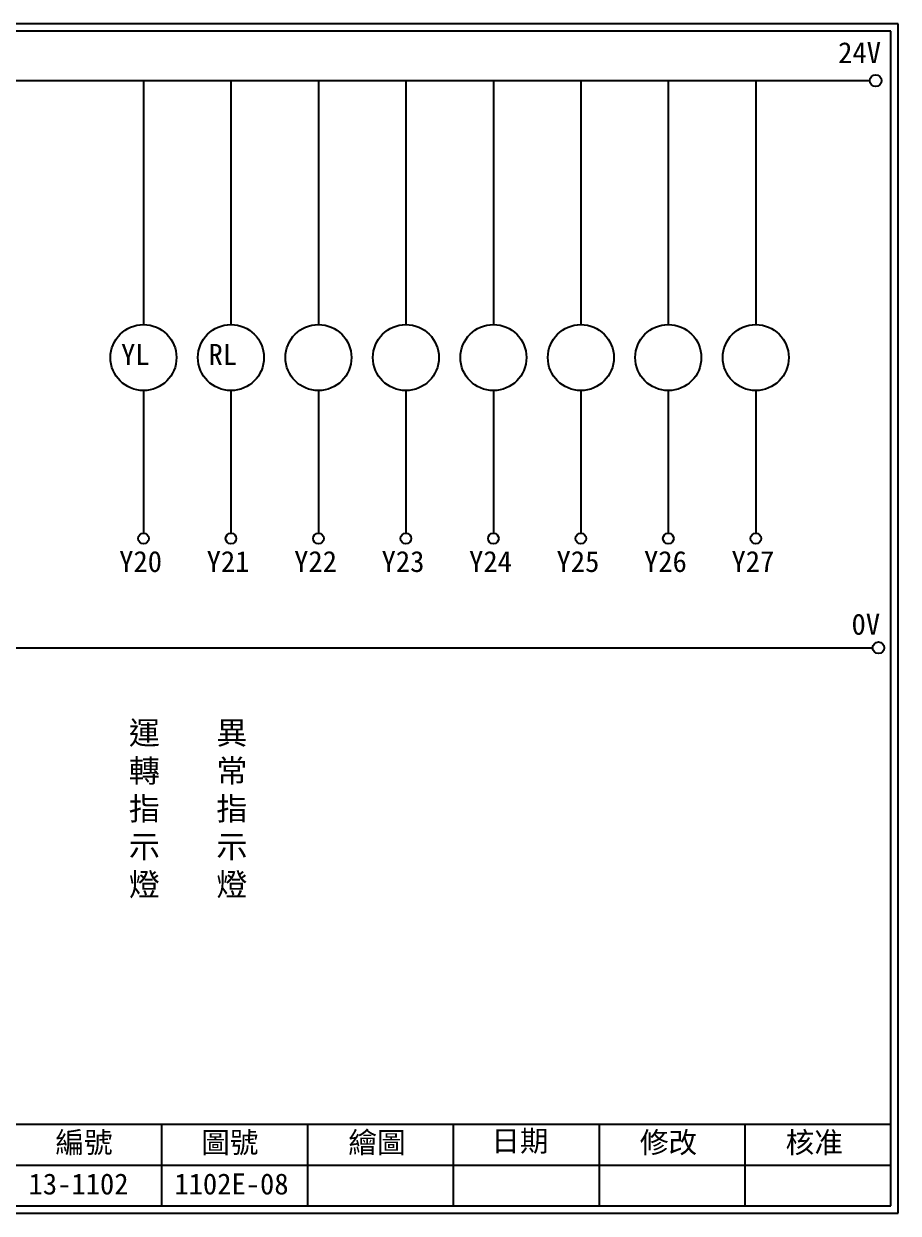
# Model space of a CAD drawing. Extents: x 926 to 1213, y 3 to 207.
# Drawn here: x 1062.8 to 1212.7, y 3 to 207 of the extents above; entities that cross this region are included whole.
import ezdxf

# ---------------------------------------------------------------- set-up
doc = ezdxf.new("R2010")
doc.units = 0
doc.layers.get('0').update_dxf_attribs({"linetype": 'CONTINUOUS'})
doc.layers.add('圖框層', color=7, linetype='CONTINUOUS')
doc.layers.add('標尺寸層', color=3, linetype='CONTINUOUS')
doc.styles.add('CNS', font='romanc.shx', dxfattribs={"bigfont": 'chineset.shx'})
doc.styles.add('STSL', font='KAIU.TTF')

msp = doc.modelspace()

# ---------------------------------------------------------------- linework, layer by layer
for centre in [(1208.88, 197.22), (1209.36, 99.96)]:
    msp.add_circle(centre, 1)
at = {"layer": '圖框層', "color": 7}
for p, q in [((1212.74, 206.97), (925.74, 206.97)), ((1212.74, 3), (1212.74, 206.97)), ((1211.49, 205.72), (926.99, 205.72)), ((1211.49, 4.25), (1211.49, 205.72)), ((926.99, 18.25), (1211.49, 18.25)), ((1086.49, 4.25), (1086.49, 18.25)), ((1111.49, 4.25), (1111.49, 18.25)), ((1136.49, 4.25), (1136.49, 18.25)), ((1161.49, 4.25), (1161.49, 18.25)), ((1186.49, 4.25), (1186.49, 18.25)), ((1061.49, 11.25), (1211.49, 11.25)), ((926.99, 4.25), (1211.49, 4.25)), ((925.74, 3), (1212.74, 3))]:
    msp.add_line(p, q, dxfattribs=at)
at = {"layer": '標尺寸層', "color": 7}
for p, q in [((930.28, 197.22), (1207.88, 197.22)), ((1083.32, 197.22), (1083.32, 155.39)), ((1098.32, 197.22), (1098.32, 155.39)), ((1113.32, 197.22), (1113.32, 155.39)), ((1128.32, 197.22), (1128.32, 155.39)), ((1143.32, 197.22), (1143.32, 155.39)), ((1158.32, 197.22), (1158.32, 155.39)), ((1173.32, 197.22), (1173.32, 155.39)), ((1188.32, 197.22), (1188.32, 155.39)), ((1083.32, 144.07), (1083.32, 119.62)), ((1098.32, 144.07), (1098.32, 119.62)), ((1113.32, 144.07), (1113.32, 119.62)), ((1128.32, 144.07), (1128.32, 119.62)), ((1143.32, 144.07), (1143.32, 119.62)), ((1158.32, 144.07), (1158.32, 119.62)), ((1173.32, 144.07), (1173.32, 119.62)), ((1188.32, 144.07), (1188.32, 119.62)), ((930.49, 99.96), (1208.36, 99.96))]:
    msp.add_line(p, q, dxfattribs=at)
for centre, radius in [((1083.32, 149.73), 5.66), ((1098.32, 149.73), 5.66), ((1113.32, 149.73), 5.66), ((1128.32, 149.73), 5.66), ((1143.32, 149.73), 5.66), ((1158.32, 149.73), 5.66), ((1173.32, 149.73), 5.66), ((1188.32, 149.73), 5.66), ((1083.32, 118.7), 0.92), ((1098.32, 118.7), 0.92), ((1113.32, 118.7), 0.92), ((1128.32, 118.7), 0.92), ((1143.32, 118.7), 0.92), ((1158.32, 118.7), 0.92), ((1173.32, 118.7), 0.92), ((1188.32, 118.7), 0.92)]:
    msp.add_circle(centre, radius, dxfattribs=at)

# ---------------------------------------------------------------- texts
at = {"layer": '圖框層', "color": 4, "style": 'STSL'}
for s, p in [('24V', (1202.44, 200.22)), ('YL', (1079.47, 148.47)), ('RL', (1094.47, 148.47)), ('Y20', (1079.15, 112.96)), ('Y21', (1094.15, 112.96)), ('Y22', (1109.15, 112.96)), ('Y23', (1124.15, 112.96)), ('Y24', (1139.15, 112.96)), ('Y25', (1154.15, 112.96)), ('Y26', (1169.15, 112.96)), ('Y27', (1184.15, 112.96)), ('0V', (1204.74, 102.2)), ('編號', (1068.21, 13.34)), ('圖號', (1093.21, 13.34)), ('繪圖', (1118.44, 13.34)), ('日期', (1142.96, 13.59)), ('修改', (1168.44, 13.34)), ('核准', (1193.44, 13.34)), ('13-1102', (1063.61, 6.22)), ('1102E-08', (1088.61, 6.22))]:
    msp.add_text(s, height=3.6, dxfattribs=at).set_placement(p)
at = {"layer": '標尺寸層', "color": 7, "char_height": 3.9, "width": 2.8481, "attachment_point": 5, "style": 'CNS'}
for s, insert in [('{\\fDFKai-SB|b0|i0|c136|p65;運轉指示燈}', (1083.47, 72.16)), ('{\\fDFKai-SB|b0|i0|c136|p65;異常指示燈}', (1098.47, 72.16))]:
    msp.add_mtext(s, dxfattribs=dict(at, insert=insert))

doc.saveas('drawing.dxf')
